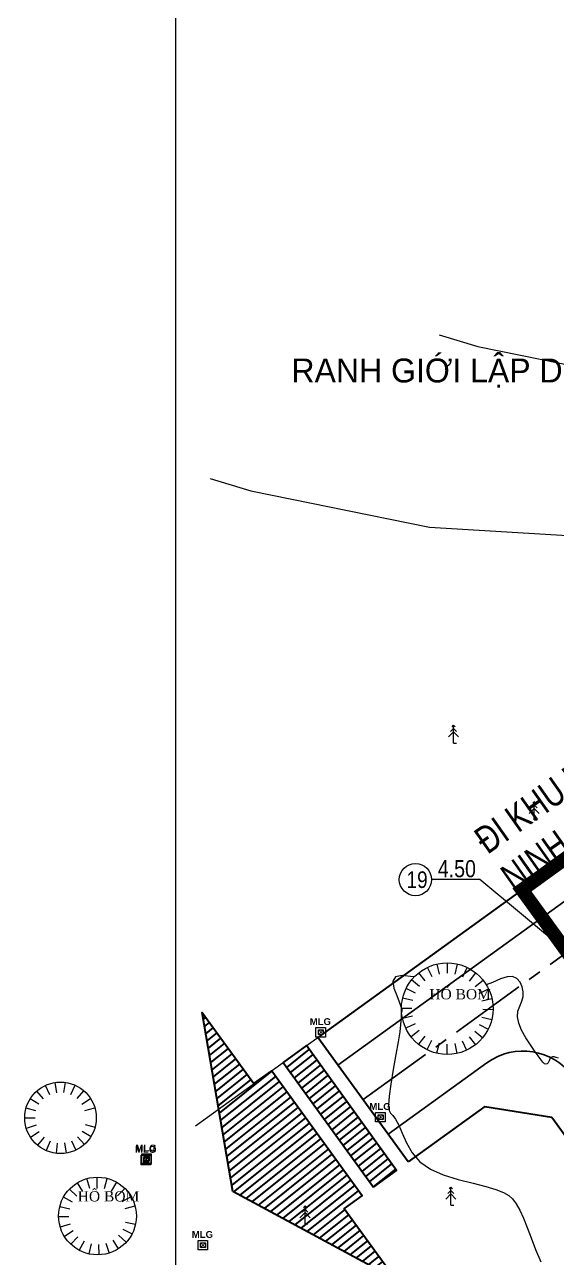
# Model space of a CAD drawing. Extents: x 22709 to 568895, y -41029 to 1932533.
# Drawn here: x 560495.6 to 560573.4, y 1930923.2 to 1931103.8 of the extents above; entities that cross this region are included whole.
import ezdxf
from ezdxf.enums import TextEntityAlignment as Align

# ---------------------------------------------------------------- set-up
doc = ezdxf.new("R2010")
doc.units = ezdxf.units.MI
doc.header["$MEASUREMENT"] = 0
for name, pattern in [('BORDER2', [0.875, 0.25, -0.125, 0.25, -0.125, 0, -0.125]), ('CENTER2', [1.125, 0.75, -0.125, 0.125, -0.125]), ('CONTINOUS', [0]), ('DASHED2', [0.375, 0.25, -0.125])]:
    doc.linetypes.add(name, pattern=pattern)
doc.layers.get('0').update_dxf_attribs({"color": 8, "linetype": 'CONTINUOUS'})
for name, color, linetype in [('1-cotTK', 8, 'CONTINUOUS'), ('1-RANH GIOI QH DX', 8, 'BORDER2'), ('1-toado', 8, 'CONTINUOUS'), ('7- KHUNG TEN', 8, 'CONTINUOUS'), ('CHU', 8, 'CONTINUOUS'), ('DIA VAT 500', 8, 'CONTINUOUS'), ('DIA VAT.MOI', 8, 'CONTINUOUS'), ('DM CON', 8, 'CONTINUOUS'), ('ho bom', 8, 'CONTINUOUS'), ('lang mo', 8, 'CONTINUOUS'), ('LE DUONG.QH', 8, 'CONTINUOUS'), ('moc lg .th', 8, 'CONTINUOUS'), ('PHI LAO', 8, 'CONTINUOUS')]:
    doc.layers.add(name, color=color, linetype=linetype)
for name, color, linetype, lineweight in [('10-TIM', 8, 'CENTER2', 35), ('170170170-MUI TEN', 8, 'CONTINOUS', 20), ('4-LE TRONG', 8, 'CONTINUOUS', 40), ('7-LE NGOAI', 8, 'CONTINUOUS', 35), ('7-TEXT', 8, 'CONTINUOUS', 0), ('D-S-DÂY ĐIỆN 1.5', 200, 'DASHED2', 40)]:
    doc.layers.add(name, color=color, linetype=linetype, lineweight=lineweight)
doc.styles.add('HELV', font='VHHELS.TTF')
doc.styles.add('K1', font='VHARIALN.TTF', dxfattribs={"height": 250})
doc.styles.add('nha', font='VHARIALB.TTF', dxfattribs={"height": 1})
doc.styles.get("Standard").update_dxf_attribs({"font": 'vntimeh.shx'})
doc.styles.add('STYLE1', font='VHBLACK.TTF')
pattern_1 = [(45, (0, 0), (-0.44194173824, 0.44194173824), [])]

# ---------------------------------------------------------------- blocks, each defined once
blk = doc.blocks.new('t')
at = {"layer": 'ho bom', "color": 250}
blk.add_line((0, 1.51), (0, 0), dxfattribs=at)
blk = doc.blocks.new('PL')
at = {"layer": 'PHI LAO', "color": 250, "linetype": 'Continuous'}
blk.add_line((569625.73, 1929989.67), (569626.15, 1929989.67), dxfattribs=at)
for points in [[(569625.3, 1929991.39), (569625.73, 1929991.81)], [(569625.51, 1929992.08), (569625.73, 1929992.3)], [(569625.95, 1929992.08), (569625.73, 1929992.3)], [(569625.73, 1929989.67), (569625.73, 1929992.3)], [(569626.15, 1929991.39), (569625.73, 1929991.81)], [(569624.98, 1929990.58), (569625.73, 1929991.33)], [(569626.48, 1929990.58), (569625.73, 1929991.33)]]:
    blk.add_lwpolyline(points, dxfattribs=at)
blk = doc.blocks.new('MUI TEN')
at = {"layer": '170170170-MUI TEN', "lineweight": 40}
h = blk.add_hatch(dxfattribs=at)
h.set_pattern_fill('ANSI31', color=256, scale=5, style=0)
h.set_pattern_definition(pattern_1)
h.paths.add_polyline_path([(563143.47, 1934865.75), (563145.06, 1934867.19), (563150.83, 1934860.84), (563145.91, 1934877.86), (563129.2, 1934884.66), (563134.97, 1934878.31), (563133.38, 1934876.87)])
h = blk.add_hatch(dxfattribs=at)
h.set_pattern_fill('ANSI31', color=256, scale=5, style=0)
h.set_pattern_definition(pattern_1)
h.paths.add_polyline_path([(563130.29, 1934874.07), (563132.35, 1934875.94), (563142.44, 1934864.82), (563140.38, 1934862.95)])
at = {"layer": '4-LE TRONG'}
blk.add_line((563129.27, 1934873.12), (563139.35, 1934862.01), dxfattribs=at)
at = {"layer": '4-LE TRONG', "flags": 128}
for points in [[(563129.2, 1934884.66), (563145.92, 1934877.86), (563150.83, 1934860.84), (563145.06, 1934867.19), (563143.47, 1934865.75), (563133.37, 1934876.88), (563134.97, 1934878.31), (563129.2, 1934884.66)], [(563132.35, 1934875.95), (563130.3, 1934874.06), (563140.38, 1934862.94), (563142.45, 1934864.82), (563132.35, 1934875.95)]]:
    blk.add_lwpolyline(points, dxfattribs=at)
blk = doc.blocks.new('tmb')
at = {"layer": '1-cotTK', "lineweight": -3, "ltscale": 15, "flags": 128}
blk.add_lwpolyline([(567930.625, 1930955.536), (567917.847, 1930966.139), (567910.805, 1930966.139)], dxfattribs=at)
at = {"layer": '1-RANH GIOI QH DX', "linetype": 'DASHED2', "ltscale": 30, "const_width": 2}
blk.add_lwpolyline([(568411.678, 1930949.543), (568385.601, 1930982.494), (568352.821, 1931025.773), (568320.86, 1931069.918), (568234.454, 1931189.276), (567924.026, 1930964.64), (568247.697, 1930518.199), (568559.192, 1930762.669), (568544.947, 1930780.727), (568483.932, 1930858.072), (568469.374, 1930876.529)], close=True, dxfattribs=at)
at = {"layer": '1-toado'}
blk.add_circle((567908.448, 1930966.139), 2.357, dxfattribs=at)
at = {"layer": '10-TIM', "ltscale": 15, "extrusion": (-0.041472, 0.057309, 0.997495)}
blk.add_line((568265.331, 1931197.787), (567900.788, 1930933.94), dxfattribs=at)
at = {"layer": '4-LE TRONG', "extrusion": (-0.041472, 0.057309, 0.997495)}
blk.add_line((568230.379, 1931186.378), (567894.192, 1930943.054), dxfattribs=at)
at = {"layer": '4-LE TRONG', "ltscale": 0.5, "extrusion": (-0.041472, 0.057309, 0.997495)}
blk.add_line((567918.598, 1930932.943), (567907.384, 1930924.827), dxfattribs=at)
at = {"layer": '4-LE TRONG'}
for p, q in [((567918.598, 1930932.943), (567928.377, 1930931.38)), ((567928.377, 1930931.38), (568062.217, 1930746.773))]:
    blk.add_line(p, q, dxfattribs=at)
at = {"layer": '7-LE NGOAI', "ltscale": 0.5, "extrusion": (-0.041472, 0.057309, 0.997495)}
for p, q in [((568235.741, 1931184.086), (567897.123, 1930939.003)), ((567918.909, 1930939.341), (567904.452, 1930928.877))]:
    blk.add_line(p, q, dxfattribs=at)
at = {"layer": '7-LE NGOAI'}
blk.add_arc((567924.186, 1930932.05), 9, 35.94216, 125.8961, dxfattribs=at)
at = {"layer": 'DIA VAT 500', "linetype": 'Continuous'}
for p, q in [((567902.636, 1930932.084), (567904.036, 1930932.084)), ((567902.636, 1930930.684), (567902.636, 1930932.084)), ((567904.036, 1930932.084), (567904.036, 1930930.684)), ((567904.036, 1930930.684), (567902.636, 1930930.684)), ((567903.01, 1930931.033), (567903.01, 1930931.733)), ((567903.01, 1930931.733), (567903.71, 1930931.733)), ((567903.71, 1930931.033), (567903.01, 1930931.033)), ((567903.71, 1930931.733), (567903.71, 1930931.033)), ((567868.362, 1930925.804), (567869.762, 1930925.804)), ((567868.362, 1930924.404), (567868.362, 1930925.804)), ((567868.736, 1930924.753), (567868.736, 1930925.453)), ((567868.736, 1930925.453), (567869.436, 1930925.453)), ((567869.436, 1930925.453), (567869.436, 1930924.753)), ((567869.762, 1930925.804), (567869.762, 1930924.404)), ((567869.762, 1930924.404), (567868.362, 1930924.404)), ((567869.436, 1930924.753), (567868.736, 1930924.753)), ((567876.668, 1930913.354), (567878.068, 1930913.354)), ((567876.668, 1930911.954), (567876.668, 1930913.354)), ((567877.042, 1930912.303), (567877.042, 1930913.003)), ((567877.042, 1930913.003), (567877.742, 1930913.003)), ((567877.742, 1930912.303), (567877.042, 1930912.303)), ((567877.742, 1930913.003), (567877.742, 1930912.303)), ((567878.068, 1930913.354), (567878.068, 1930911.954)), ((567878.068, 1930911.954), (567876.668, 1930911.954))]:
    blk.add_line(p, q, dxfattribs=at)
at = {"layer": 'DIA VAT 500', "linetype": 'ByBlock'}
for p, q in [((567903.01, 1930931.033), (567903.71, 1930931.733)), ((567903.01, 1930931.733), (567903.71, 1930931.033)), ((567868.736, 1930924.753), (567869.436, 1930925.453)), ((567868.736, 1930925.453), (567869.436, 1930924.753)), ((567877.042, 1930912.303), (567877.742, 1930913.003)), ((567877.042, 1930913.003), (567877.742, 1930912.303))]:
    blk.add_line(p, q, dxfattribs=at)
at = {"layer": 'DM CON'}
for points, elevation in [([(567911.909, 1931045.856), (567917.557, 1931044.168), (567936.019, 1931040.395)], 4), ([(567878.466, 1931024.829), (567884.398, 1931023.048), (567910.525, 1931017.705), (567932.294, 1931016.395)], 3.5), ([(567908.27, 1930951.893), (567908.143, 1930951.926), (567906.53, 1930952.124), (567905.525, 1930951.908), (567905.132, 1930951.278), (567905.299, 1930950.279), (567905.716, 1930949.185), (567906.074, 1930948.271), (567906.32, 1930947.584), (567906.447, 1930947.127), (567906.462, 1930946.882), (567906.423, 1930946.725), (567906.385, 1930946.53), (567906.359, 1930946.277), (567906.346, 1930945.957), (567906.336, 1930945.544), (567906.285, 1930944.893), (567906.149, 1930943.855), (567905.918, 1930942.409), (567905.596, 1930940.56), (567905.199, 1930938.372), (567904.833, 1930936.216), (567904.601, 1930934.465), (567904.522, 1930933.18), (567904.597, 1930932.363), (567904.819, 1930931.96), (567905.149, 1930931.641), (567905.546, 1930931.079), (567906.004, 1930930.219), (567906.526, 1930929.058), (567907.132, 1930927.631), (567907.952, 1930926.16), (567909.113, 1930924.864), (567910.635, 1930923.782), (567912.514, 1930922.918), (567914.696, 1930922.259), (567916.871, 1930921.726), (567918.728, 1930921.238), (567920.214, 1930920.781), (567921.325, 1930920.35), (567922.086, 1930919.927), (567922.654, 1930919.408), (567923.188, 1930918.691), (567923.714, 1930917.759), (567924.238, 1930916.608), (567924.769, 1930915.245), (567925.348, 1930913.706), (567926.018, 1930912.025), (567926.786, 1930910.21)], 3), ([(567929.378, 1930940.023), (567929.003, 1930940.119), (567928.726, 1930940.215), (567928.492, 1930940.22), (567928.291, 1930940.119), (567928.121, 1930939.913), (567927.979, 1930939.617), (567927.841, 1930939.333), (567927.686, 1930939.16), (567927.508, 1930939.115), (567927.307, 1930939.203), (567927.076, 1930939.427), (567926.779, 1930939.804), (567926.381, 1930940.352), (567925.876, 1930941.074), (567925.267, 1930941.967), (567924.578, 1930943.012), (567923.956, 1930944.098), (567923.545, 1930945.113), (567923.37, 1930946.04), (567923.428, 1930946.875), (567923.694, 1930947.626), (567923.999, 1930948.332), (567924.178, 1930949.034), (567924.2, 1930949.739), (567924.062, 1930950.443), (567923.762, 1930951.126), (567923.295, 1930951.666), (567922.658, 1930951.94), (567921.85, 1930951.929), (567920.869, 1930951.637), (567919.709, 1930951.105), (567918.806, 1930950.766)], 3)]:
    blk.add_lwpolyline(points, dxfattribs=dict(at, elevation=elevation))
at = {"layer": 'ho bom'}
for centre, radius in [((567913.102, 1930947.253), 6.7), ((567856.563, 1930931.283), 5.232), ((567861.973, 1930916.915), 5.686)]:
    blk.add_circle(centre, radius, dxfattribs=at)
at = {"layer": 'LE DUONG.QH'}
blk.add_line((567876.287, 1930930.109), (567976.003, 1931002.285), dxfattribs=at)
blk.add_line((567876.287, 1930930.109), (567976.003, 1931002.285), dxfattribs=at)
blk.add_line((567876.287, 1930930.109), (567976.003, 1931002.285), dxfattribs=at)
blk.add_line((567876.287, 1930930.109), (567976.003, 1931002.285), dxfattribs=at)
blk.add_line((567876.287, 1930930.109), (567976.003, 1931002.285), dxfattribs=at)
at = {"layer": 'moc lg .th', "linetype": 'Continuous'}
for p, q in [((567893.91, 1930944.509), (567895.31, 1930944.509)), ((567893.91, 1930943.109), (567893.91, 1930944.509)), ((567895.31, 1930943.109), (567893.91, 1930943.109)), ((567894.284, 1930943.458), (567894.284, 1930944.158)), ((567894.284, 1930944.158), (567894.984, 1930944.158)), ((567894.984, 1930943.458), (567894.284, 1930943.458)), ((567894.984, 1930944.158), (567894.984, 1930943.458)), ((567895.31, 1930944.509), (567895.31, 1930943.109)), ((567868.434, 1930926.009), (567869.834, 1930926.009)), ((567868.434, 1930924.609), (567868.434, 1930926.009)), ((567868.808, 1930924.958), (567868.808, 1930925.658)), ((567868.808, 1930925.658), (567869.508, 1930925.658)), ((567869.508, 1930924.958), (567868.808, 1930924.958)), ((567869.508, 1930925.658), (567869.508, 1930924.958)), ((567869.834, 1930926.009), (567869.834, 1930924.609)), ((567869.834, 1930924.609), (567868.434, 1930924.609))]:
    blk.add_line(p, q, dxfattribs=at)
at = {"layer": 'moc lg .th', "linetype": 'ByBlock'}
for p, q in [((567894.284, 1930943.458), (567894.984, 1930944.158)), ((567894.284, 1930944.158), (567894.984, 1930943.458)), ((567868.808, 1930924.958), (567869.508, 1930925.658)), ((567868.808, 1930925.658), (567869.508, 1930924.958))]:
    blk.add_line(p, q, dxfattribs=at)
for p in [(-1711.712, 996.439), (-1699.919, 985.234), (-1712.101, 928.819), (-1733.422, 926.091)]:
    blk.add_blockref('PL', p)
at = {"layer": '170170170-MUI TEN', "ltscale": 20, "xscale": 1.500000132390142, "yscale": 1.500000132390142, "zscale": 1.500000132390142, "rotation": 173.6683942706394}
blk.add_blockref('MUI TEN', (1727523.212, 4722376.427), dxfattribs=at)
at = {"layer": 'lang mo'}
for p, rotation in [((567911.638, 1930953.79), 192.626569349724), ((567913.126, 1930953.952), 179.7982481810085), ((567914.613, 1930953.78), 166.969927012293), ((567908.952, 1930952.512), 218.283211687155), ((567910.223, 1930953.302), 205.4548905184395), ((567916.024, 1930953.282), 154.1416058435775), ((567917.29, 1930952.482), 141.313284674862), ((567907.084, 1930950.196), 243.9398540245859), ((567907.888, 1930951.459), 231.1115328558705), ((567918.346, 1930951.422), 128.4849635061465), ((567919.141, 1930950.154), 115.656642337431), ((567906.581, 1930948.786), 256.7681751933014), ((567919.635, 1930948.74), 102.8283211687155), ((567906.403, 1930947.3), 269.596496362017), ((567919.801, 1930947.158), 89.19299272403407), ((567906.56, 1930945.811), 282.4248175307324), ((567907.043, 1930944.395), 295.2531386994479), ((567919.1, 1930944.267), 63.5363503866031), ((567919.613, 1930945.673), 76.3646715553186), ((567907.829, 1930943.121), 308.0814598681634), ((567908.878, 1930942.053), 320.9097810368789), ((567917.216, 1930941.965), 37.87970804917205), ((567918.287, 1930943.01), 50.70802921788752), ((567910.138, 1930941.245), 333.7381022055944), ((567911.546, 1930940.737), 346.56642337431), ((567913.031, 1930940.554), 359.3947445430255), ((567914.521, 1930940.705), 12.22306571174099), ((567915.939, 1930941.183), 25.05138688045656), ((567854.353, 1930936.026), 204.9787681680224), ((567855.784, 1930936.457), 188.5532298583049), ((567857.279, 1930936.466), 172.1276915485875), ((567858.716, 1930936.052), 155.70215323887), ((567852.134, 1930934.069), 237.8298447874574), ((567853.102, 1930935.208), 221.4043064777399), ((567859.976, 1930935.249), 139.2766149291525), ((567860.958, 1930934.122), 122.8510766194349), ((567851.527, 1930932.703), 254.2553830971749), ((567861.581, 1930932.763), 106.4255383097175), ((567851.331, 1930931.221), 270.6809214068924), ((567861.615, 1930929.923), 74.93630450406735), ((567851.562, 1930929.744), 287.1064597166099), ((567852.201, 1930928.393), 303.5319980263273), ((567853.196, 1930927.278), 319.957536336045), ((567860.069, 1930927.4), 42.08522788463237), ((567861.024, 1930928.55), 58.51076619434983), ((567854.466, 1930926.489), 336.3830746457624), ((567855.908, 1930926.092), 352.8086129554799), ((567857.402, 1930926.119), 9.23415126519739), ((567858.828, 1930926.567), 25.65968957491485), ((567859.05, 1930921.792), 210.9288936196328), ((567860.423, 1930922.385), 195.8127819171787), ((567861.903, 1930922.6), 180.6966702147246), ((567863.388, 1930922.421), 165.5805585122705), ((567864.775, 1930921.862), 150.4644468098164), ((567856.992, 1930919.657), 241.161117024541), ((567857.88, 1930920.861), 226.045005322087), ((567865.968, 1930920.959), 135.3483351073623), ((567866.885, 1930919.777), 120.2322234049082), ((567856.449, 1930918.264), 256.2772287269951), ((567867.461, 1930918.397), 105.1161117024541), ((567856.289, 1930916.777), 271.3933404294492), ((567867.527, 1930915.701), 77.67056915644424), ((567856.521, 1930915.299), 286.5094521319033), ((567857.131, 1930913.933), 301.6255638343574), ((567866.16, 1930913.069), 47.43834575153602), ((567867.018, 1930914.294), 62.55445745399018), ((567858.076, 1930912.774), 316.7416755368115), ((567859.291, 1930911.901), 331.8577872392656), ((567860.691, 1930911.376), 346.9738989417197), ((567862.18, 1930911.233), 2.090010644173805), ((567863.654, 1930911.484), 17.20612234662787), ((567865.013, 1930912.11), 32.32223404908196)]:
    blk.add_blockref('t', p, dxfattribs=dict(at, rotation=rotation))
at = {"layer": '1-cotTK', "style": 'K1'}
blk.add_text('4.50', height=2.5008, dxfattribs=at).set_placement((567911.719, 1930966.495, 28.474))
at = {"layer": '1-toado', "style": 'K1'}
blk.add_text('19', height=2.4307, dxfattribs=at).set_placement((567907.141, 1930964.918, 27.677))
at = {"layer": '7-TEXT', "style": 'STYLE1'}
blk.add_text('ranh giíi lËp dù ¸n', height=3.5, dxfattribs=at).set_placement((567916.048, 1931038.896), align=Align.CENTER)
at = {"layer": '7-TEXT', "insert": (567916.683, 1930973.021), "char_height": 4, "width": 43.01647, "attachment_point": 1, "rotation": 35.1839, "style": 'HELV'}
blk.add_mtext('{\\W0.8;§I khu §¤ THÞ B¶O NINH 3}', dxfattribs=at)
at = {"layer": 'CHU', "linetype": 'Continuous', "style": 'nha'}
for p in [(567901.726, 1930932.44), (567867.452, 1930926.16), (567875.758, 1930913.71)]:
    blk.add_text('mlg', height=1, dxfattribs=at).set_placement(p)
at = {"layer": 'DIA VAT.MOI'}
for p in [(567910.483, 1930948.623), (567859.082, 1930919.047)]:
    blk.add_text('hè bom', height=1.5, dxfattribs=at).set_placement(p)
at = {"layer": 'moc lg .th', "linetype": 'Continuous', "style": 'nha'}
for p in [(567892.999, 1930944.865), (567867.524, 1930926.365)]:
    blk.add_text('mlg', height=1, dxfattribs=at).set_placement(p)

msp = doc.modelspace()

# ---------------------------------------------------------------- linework, layer by layer
at = {"layer": '7- KHUNG TEN', "color": 6, "lineweight": -3}
msp.add_lwpolyline([(560517.62, 1931373.84), (560517.62, 1930184.84), (561358.62, 1930184.84), (561358.62, 1931373.84)], close=True, dxfattribs=at)

# ---------------------------------------------------------------- next in the draw order: block references
at = {"layer": 'D-S-DÂY ĐIỆN 1.5', "lineweight": -3}
msp.add_blockref('tmb', (-7355.76, 12.5), dxfattribs=at)

doc.saveas('drawing.dxf')
